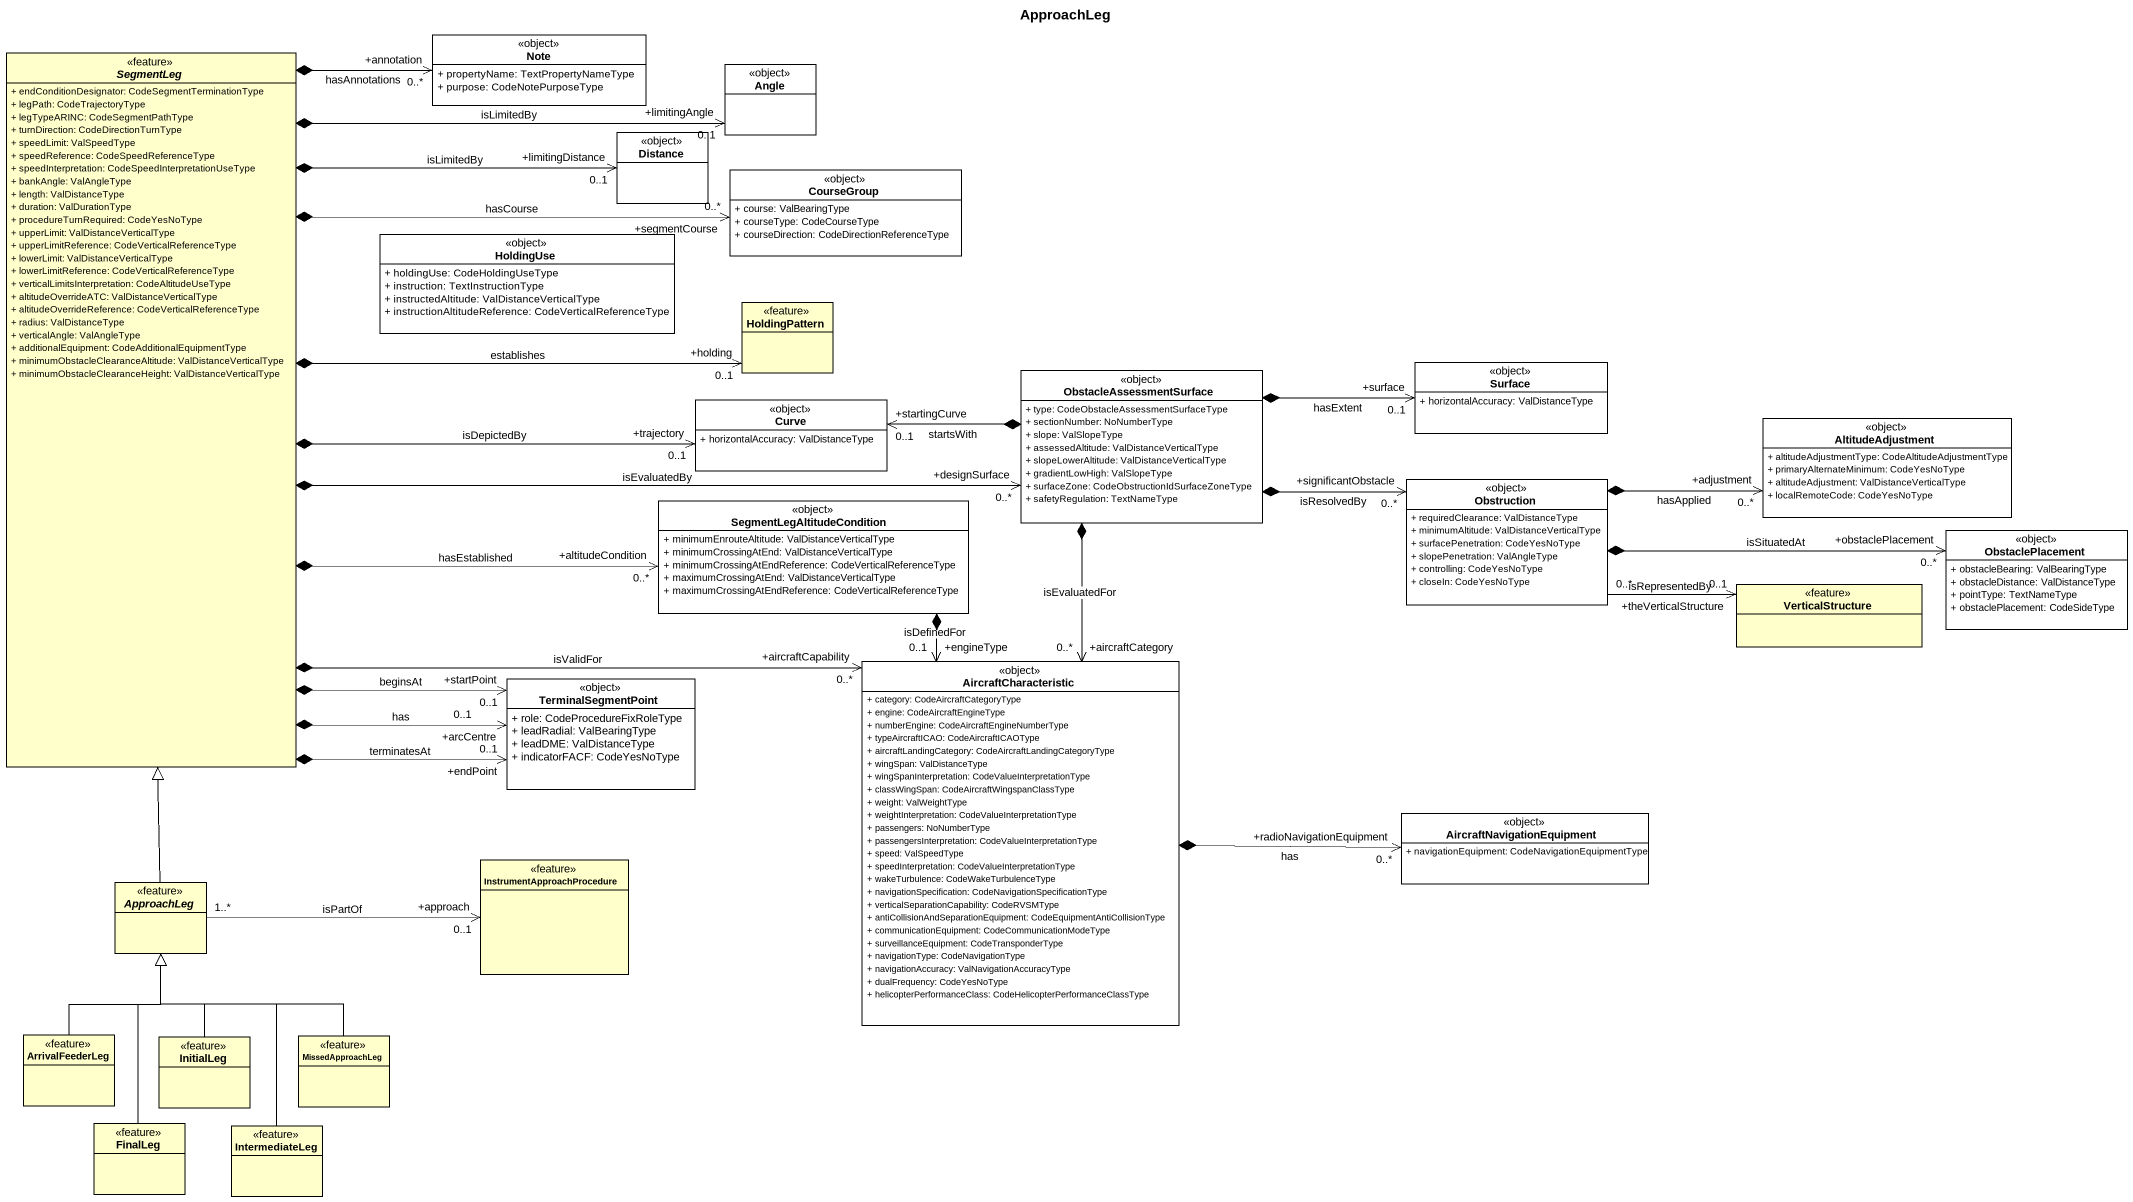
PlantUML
@startuml
title ApproachLeg
hide circle
hide empty members
skinparam classAttributeIconSize 0
abstract class SegmentLeg <<feature>> {
  + endConditionDesignator: CodeSegmentTerminationType
  + legPath: CodeTrajectoryType
  + legTypeARINC: CodeSegmentPathType
  + turnDirection: CodeDirectionTurnType
  + speedLimit: ValSpeedType
  + speedReference: CodeSpeedReferenceType
  + speedInterpretation: CodeSpeedInterpretationUseType
  + bankAngle: ValAngleType
  + length: ValDistanceType
  + duration: ValDurationType
  + procedureTurnRequired: CodeYesNoType
  + upperLimit: ValDistanceVerticalType
  + upperLimitReference: CodeVerticalReferenceType
  + lowerLimit: ValDistanceVerticalType
  + lowerLimitReference: CodeVerticalReferenceType
  + verticalLimitsInterpretation: CodeAltitudeUseType
  + altitudeOverrideATC: ValDistanceVerticalType
  + altitudeOverrideReference: CodeVerticalReferenceType
  + radius: ValDistanceType
  + verticalAngle: ValAngleType
  + additionalEquipment: CodeAdditionalEquipmentType
  + minimumObstacleClearanceAltitude: ValDistanceVerticalType
  + minimumObstacleClearanceHeight: ValDistanceVerticalType
}
class "Note" as Note_ <<object>> #FFFFFF {
  + propertyName: TextPropertyNameType
  + purpose: CodeNotePurposeType
}
class Angle <<object>> #FFFFFF
class Distance <<object>> #FFFFFF
class CourseGroup <<object>> #FFFFFF {
  + course: ValBearingType
  + courseType: CodeCourseType
  + courseDirection: CodeDirectionReferenceType
}
class HoldingUse <<object>> #FFFFFF {
  + holdingUse: CodeHoldingUseType
  + instruction: TextInstructionType
  + instructedAltitude: ValDistanceVerticalType
  + instructionAltitudeReference: CodeVerticalReferenceType
}
class HoldingPattern <<feature>>
class ObstacleAssessmentSurface <<object>> #FFFFFF {
  + type: CodeObstacleAssessmentSurfaceType
  + sectionNumber: NoNumberType
  + slope: ValSlopeType
  + assessedAltitude: ValDistanceVerticalType
  + slopeLowerAltitude: ValDistanceVerticalType
  + gradientLowHigh: ValSlopeType
  + surfaceZone: CodeObstructionIdSurfaceZoneType
  + safetyRegulation: TextNameType
}
class Surface <<object>> #FFFFFF {
  + horizontalAccuracy: ValDistanceType
}
class Curve <<object>> #FFFFFF {
  + horizontalAccuracy: ValDistanceType
}
class AltitudeAdjustment <<object>> #FFFFFF {
  + altitudeAdjustmentType: CodeAltitudeAdjustmentType
  + primaryAlternateMinimum: CodeYesNoType
  + altitudeAdjustment: ValDistanceVerticalType
  + localRemoteCode: CodeYesNoType
}
class SegmentLegAltitudeCondition <<object>> #FFFFFF {
  + minimumEnrouteAltitude: ValDistanceVerticalType
  + minimumCrossingAtEnd: ValDistanceVerticalType
  + minimumCrossingAtEndReference: CodeVerticalReferenceType
  + maximumCrossingAtEnd: ValDistanceVerticalType
  + maximumCrossingAtEndReference: CodeVerticalReferenceType
}
class Obstruction <<object>> #FFFFFF {
  + requiredClearance: ValDistanceType
  + minimumAltitude: ValDistanceVerticalType
  + surfacePenetration: CodeYesNoType
  + slopePenetration: ValAngleType
  + controlling: CodeYesNoType
  + closeIn: CodeYesNoType
}
class ObstaclePlacement <<object>> #FFFFFF {
  + obstacleBearing: ValBearingType
  + obstacleDistance: ValDistanceType
  + pointType: TextNameType
  + obstaclePlacement: CodeSideType
}
class VerticalStructure <<feature>>
class TerminalSegmentPoint <<object>> #FFFFFF {
  + role: CodeProcedureFixRoleType
  + leadRadial: ValBearingType
  + leadDME: ValDistanceType
  + indicatorFACF: CodeYesNoType
}
class AircraftCharacteristic <<object>> #FFFFFF {
  + category: CodeAircraftCategoryType
  + engine: CodeAircraftEngineType
  + numberEngine: CodeAircraftEngineNumberType
  + typeAircraftICAO: CodeAircraftICAOType
  + aircraftLandingCategory: CodeAircraftLandingCategoryType
  + wingSpan: ValDistanceType
  + wingSpanInterpretation: CodeValueInterpretationType
  + classWingSpan: CodeAircraftWingspanClassType
  + weight: ValWeightType
  + weightInterpretation: CodeValueInterpretationType
  + passengers: NoNumberType
  + passengersInterpretation: CodeValueInterpretationType
  + speed: ValSpeedType
  + speedInterpretation: CodeValueInterpretationType
  + wakeTurbulence: CodeWakeTurbulenceType
  + navigationSpecification: CodeNavigationSpecificationType
  + verticalSeparationCapability: CodeRVSMType
  + antiCollisionAndSeparationEquipment: CodeEquipmentAntiCollisionType
  + communicationEquipment: CodeCommunicationModeType
  + surveillanceEquipment: CodeTransponderType
  + navigationType: CodeNavigationType
  + navigationAccuracy: ValNavigationAccuracyType
  + dualFrequency: CodeYesNoType
  + helicopterPerformanceClass: CodeHelicopterPerformanceClassType
}
class AircraftNavigationEquipment <<object>> #FFFFFF {
  + navigationEquipment: CodeNavigationEquipmentType
}
class InstrumentApproachProcedure <<feature>>
abstract class ApproachLeg <<feature>>
class ArrivalFeederLeg <<feature>>
class InitialLeg <<feature>>
class MissedApproachLeg <<feature>>
class FinalLeg <<feature>>
class IntermediateLeg <<feature>>
SegmentLeg *-up-> "+annotation\n0..*" Note_ : hasAnnotations
SegmentLeg *-right-> "+limitingAngle\n0..1" Angle : isLimitedBy
SegmentLeg *-right-> "+limitingDistance\n0..1" Distance : isLimitedBy
SegmentLeg *-right-> "+segmentCourse\n0..*" CourseGroup : hasCourse
SegmentLeg *-right-> "+holding\n0..1" HoldingPattern : establishes
SegmentLeg *-right-> "+designSurface\n0..*" ObstacleAssessmentSurface : isEvaluatedBy
SegmentLeg *-right-> "+trajectory\n0..1" Curve : isDepictedBy
SegmentLeg *-right-> "+altitudeCondition\n0..*" SegmentLegAltitudeCondition : hasEstablished
SegmentLeg *--> "+startPoint\n0..1" TerminalSegmentPoint : beginsAt
SegmentLeg *--> "+arcCentre\n0..1" TerminalSegmentPoint : has
SegmentLeg *--> "+endPoint\n0..1" TerminalSegmentPoint : terminatesAt
SegmentLeg *-right-> "+aircraftCapability\n0..*" AircraftCharacteristic : isValidFor
ObstacleAssessmentSurface *-right-> "+surface\n0..1" Surface : hasExtent
ObstacleAssessmentSurface *-left-> "+startingCurve\n0..1" Curve : startsWith
ObstacleAssessmentSurface *-right-> "+significantObstacle\n0..*" Obstruction : isResolvedBy
ObstacleAssessmentSurface *--> "+aircraftCategory\n0..*" AircraftCharacteristic : isEvaluatedFor
SegmentLegAltitudeCondition *--> "+engineType\n0..1" AircraftCharacteristic : isDefinedFor
Obstruction *-right-> "+adjustment\n0..*" AltitudeAdjustment : hasApplied
Obstruction *-right-> "+obstaclePlacement\n0..*" ObstaclePlacement : isSituatedAt
Obstruction "0..*" -right-> "+theVerticalStructure\n0..1" VerticalStructure : isRepresentedBy
AircraftCharacteristic *-right-> "+radioNavigationEquipment\n0..*" AircraftNavigationEquipment : has
ApproachLeg -up-|> SegmentLeg
ApproachLeg "1..*" -right-> "+approach\n0..1" InstrumentApproachProcedure : isPartOf
ArrivalFeederLeg -up-|> ApproachLeg
InitialLeg -up-|> ApproachLeg
MissedApproachLeg -up-|> ApproachLeg
FinalLeg -up-|> ApproachLeg
IntermediateLeg -up-|> ApproachLeg
@enduml
